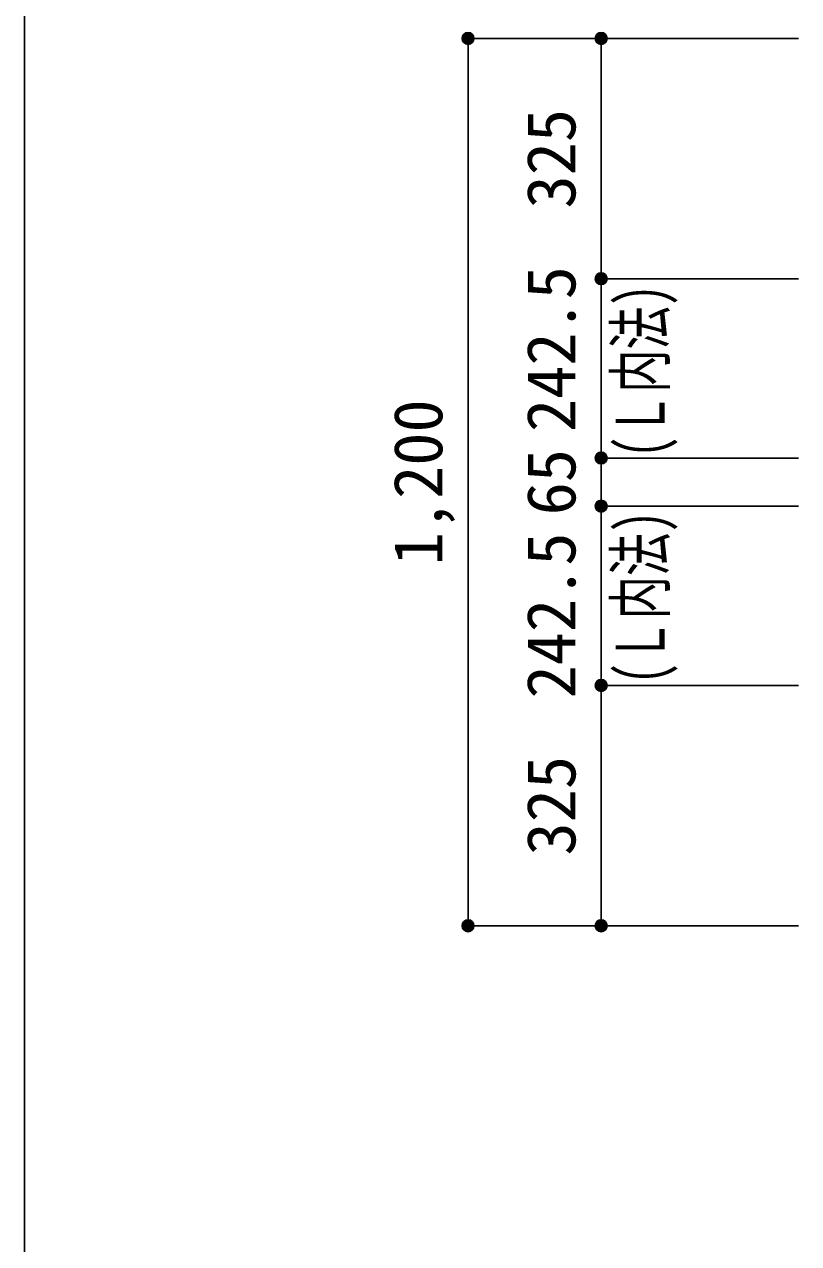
# Model space of a CAD drawing. Units: millimetres at full size, sheet at 1:30. Extents: x -5973 to 5954, y -4195 to 4201.
# Drawn here: x -5973 to -4926, y -2772 to -1123 of the extents above; entities that cross this region are included whole.
import ezdxf
from ezdxf.enums import TextEntityAlignment as Align

# ---------------------------------------------------------------- set-up
doc = ezdxf.new("R2010")
doc.units = ezdxf.units.MM
doc.header["$LTSCALE"] = 30
doc.header["$PDMODE"] = 32
doc.header["$PDSIZE"] = 15
for name, color, linetype in [('0-7_文字', 4, 'Continuous'), ('0-D_寸法', 4, 'Continuous'), ('F-0_枠', 6, 'Continuous')]:
    doc.layers.add(name, color=color, linetype=linetype)
doc.styles.add('ＭＳ ゴシック', font='')
doc.styles.get('ＭＳ ゴシック').set_extended_font_data('MS Gothic')

msp = doc.modelspace()

# ---------------------------------------------------------------- linework, layer by layer
at = {"layer": '0-D_寸法'}
for p, q in [((-5372.84, -1142.16), (-5192.84, -1142.16)), ((-5372.84, -1142.16), (-5192.84, -1142.16)), ((-5372.84, -1142.16), (-5372.84, -2342.16)), ((-5192.84, -1142.16), (-4925.8, -1142.16)), ((-5192.84, -1142.16), (-5192.84, -1467.16)), ((-5192.84, -1467.16), (-4925.8, -1467.16)), ((-5192.84, -1467.16), (-5192.84, -1709.66)), ((-5192.84, -1709.66), (-4925.8, -1709.66)), ((-5192.84, -1709.66), (-5192.84, -1774.66)), ((-5192.84, -1774.66), (-4925.8, -1774.66)), ((-5192.84, -1774.66), (-5192.84, -2017.16)), ((-5192.84, -2017.16), (-4925.8, -2017.16)), ((-5192.84, -2017.16), (-5192.84, -2342.16)), ((-5372.84, -2342.16), (-5192.84, -2342.16)), ((-5192.84, -2342.16), (-4925.8, -2342.16)), ((-5192.84, -2342.16), (-4925.8, -2342.16))]:
    msp.add_line(p, q, dxfattribs=at)
msp.add_lwpolyline([(-5372.84, -2342.16), (-5372.84, -1142.16), (-5372.84, -2342.16)], dxfattribs=at)
for centre, radius in [((-5372.84, -1142.16), 8), ((-5372.84, -1142.16), 7.2), ((-5372.84, -1142.16), 6.4), ((-5372.84, -1142.16), 5.6), ((-5372.84, -1142.16), 4.8), ((-5192.84, -1142.16), 8), ((-5192.84, -1142.16), 7.2), ((-5192.84, -1142.16), 6.4), ((-5192.84, -1142.16), 5.6), ((-5192.84, -1142.16), 4.8), ((-5372.84, -1142.16), 4), ((-5372.84, -1142.16), 3.2), ((-5372.84, -1142.16), 2.4), ((-5372.84, -1142.16), 1.6), ((-5372.84, -1142.16), 0.8), ((-5192.84, -1142.16), 4), ((-5192.84, -1142.16), 3.2), ((-5192.84, -1142.16), 2.4), ((-5192.84, -1142.16), 1.6), ((-5192.84, -1142.16), 0.8), ((-5192.84, -1467.16), 8), ((-5192.84, -1467.16), 7.2), ((-5192.84, -1467.16), 6.4), ((-5192.84, -1467.16), 5.6), ((-5192.84, -1467.16), 4.8), ((-5192.84, -1467.16), 4), ((-5192.84, -1467.16), 3.2), ((-5192.84, -1467.16), 2.4), ((-5192.84, -1467.16), 1.6), ((-5192.84, -1467.16), 0.8), ((-5192.84, -1709.66), 8), ((-5192.84, -1709.66), 7.2), ((-5192.84, -1709.66), 6.4), ((-5192.84, -1709.66), 5.6), ((-5192.84, -1709.66), 4.8), ((-5192.84, -1709.66), 4), ((-5192.84, -1709.66), 3.2), ((-5192.84, -1709.66), 2.4), ((-5192.84, -1709.66), 1.6), ((-5192.84, -1709.66), 0.8), ((-5192.84, -1774.66), 8), ((-5192.84, -1774.66), 7.2), ((-5192.84, -1774.66), 6.4), ((-5192.84, -1774.66), 5.6), ((-5192.84, -1774.66), 4.8), ((-5192.84, -1774.66), 4), ((-5192.84, -1774.66), 3.2), ((-5192.84, -1774.66), 2.4), ((-5192.84, -1774.66), 1.6), ((-5192.84, -1774.66), 0.8), ((-5192.84, -2017.16), 8), ((-5192.84, -2017.16), 7.2), ((-5192.84, -2017.16), 6.4), ((-5192.84, -2017.16), 5.6), ((-5192.84, -2017.16), 4.8), ((-5192.84, -2017.16), 4), ((-5192.84, -2017.16), 3.2), ((-5192.84, -2017.16), 2.4), ((-5192.84, -2017.16), 1.6), ((-5192.84, -2017.16), 0.8), ((-5372.84, -2342.16), 8), ((-5372.84, -2342.16), 7.2), ((-5372.84, -2342.16), 6.4), ((-5372.84, -2342.16), 5.6), ((-5372.84, -2342.16), 4.8), ((-5372.84, -2342.16), 4), ((-5372.84, -2342.16), 3.2), ((-5372.84, -2342.16), 2.4), ((-5372.84, -2342.16), 1.6), ((-5372.84, -2342.16), 0.8), ((-5192.84, -2342.16), 8), ((-5192.84, -2342.16), 7.2), ((-5192.84, -2342.16), 6.4), ((-5192.84, -2342.16), 5.6), ((-5192.84, -2342.16), 4.8), ((-5192.84, -2342.16), 4), ((-5192.84, -2342.16), 3.2), ((-5192.84, -2342.16), 2.4), ((-5192.84, -2342.16), 1.6), ((-5192.84, -2342.16), 0.8)]:
    msp.add_circle(centre, radius, dxfattribs=at)
at = {"layer": '0-D_寸法', "color": 7}
for p in [(-5372.84, -1142.16), (-5192.84, -1142.16), (-5192.84, -1467.16), (-5192.84, -1709.66), (-5192.84, -1774.66), (-5192.84, -2017.16), (-5372.84, -2342.16), (-5192.84, -2342.16)]:
    msp.add_point(p, dxfattribs=at)
at = {"layer": 'F-0_枠'}
msp.add_line((-5972.88, 4201.15), (-5972.88, -4195.24), dxfattribs=at)

# ---------------------------------------------------------------- texts
at = {"layer": '0-7_文字', "style": 'ＭＳ ゴシック', "width": 0.65}
for p in [(-5087.12, -1709.01), (-5087.12, -2015.32)]:
    msp.add_text('(Ｌ内法)', height=65.98, rotation=90, dxfattribs=at).set_placement(p, align=Align.BOTTOM_LEFT)
at = {"layer": '0-D_寸法', "style": 'ＭＳ ゴシック'}
for s, p in [('325', (-5207.84, -1372.16)), ('242.5', (-5207.84, -1674.53)), ('1,200', (-5387.84, -1854.66)), ('65', (-5207.84, -1787.16)), ('242.5', (-5207.84, -2034.8)), ('325', (-5207.84, -2247.16))]:
    msp.add_text(s, height=65.98, rotation=90, dxfattribs=at).set_placement(p, align=Align.BOTTOM_LEFT)

doc.saveas('drawing.dxf')
